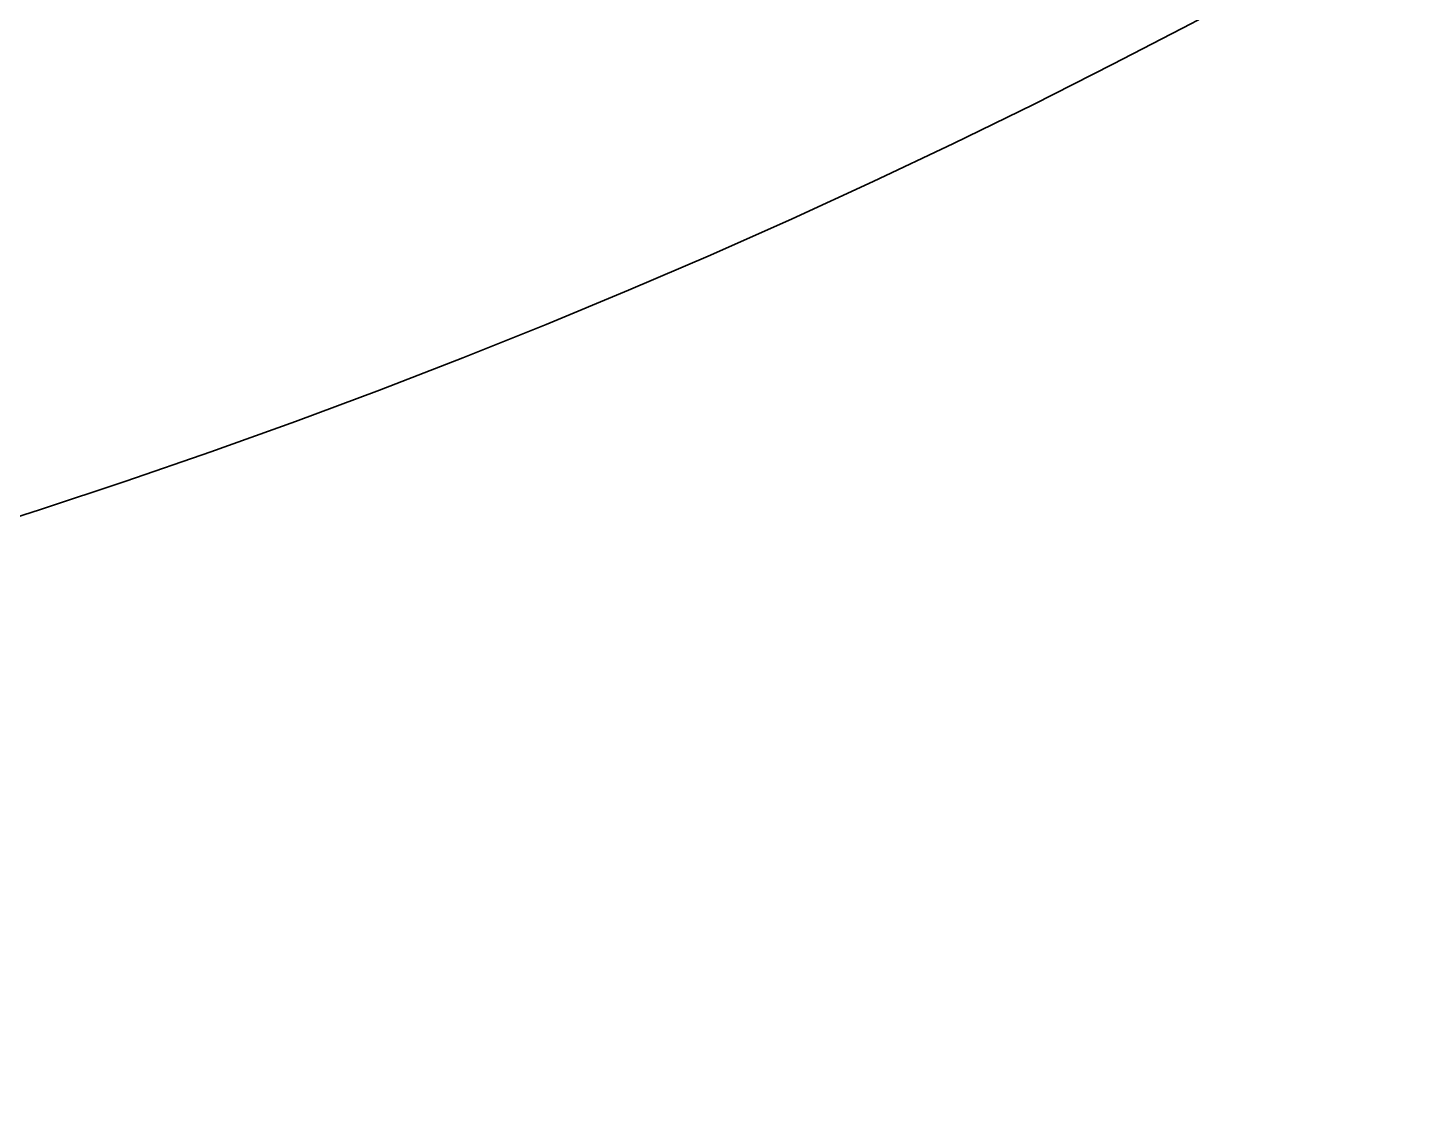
# Model space of a CAD drawing. Header units: millimetres. Extents: x -180 to 3623, y 0 to 2194.
# Drawn here: x 1378.208 to 1378.852, y 481.482 to 481.989 of the extents above; entities that cross this region are included whole.
import ezdxf

# ---------------------------------------------------------------- set-up
doc = ezdxf.new("R2010")
doc.units = ezdxf.units.MM

# ---------------------------------------------------------------- blocks, each defined once
blk = doc.blocks.new('Drawing View2')
at = {"color": 7, "linetype": 'Continuous', "lineweight": 35}
blk.add_circle((1137.1, 147), 3.4, dxfattribs=at)
blk.add_circle((1137.1, 147), 3.4, dxfattribs=at)
for radius, start, end in [(24.5, 314.658505, 134.658505), (24.5, 314.658505, 134.658505), (21.50023, 314.658505, 134.29926), (18.50015, 314.911318, 134.658505), (24.5, 134.658505, 314.658505), (24.5, 134.658505, 314.658505), (21.50023, 134.658505, 314.29926), (18.50015, 134.911336, 314.658505), (11.90001, 314.658505, 134.658505), (11, 314.658505, 134.658505), (11, 314.658505, 134.658505), (11.90001, 134.658505, 314.658505), (11, 134.658505, 314.658505), (11, 134.658505, 314.658505)]:
    blk.add_arc((1137.1, 147), radius, start, end, dxfattribs=at)

msp = doc.modelspace()

# ---------------------------------------------------------------- block references
at = {"color": 7, "linetype": 'Continuous', "lineweight": 35}
msp.add_blockref('Drawing View2', (240.0634, 338), dxfattribs=at)

doc.saveas('drawing.dxf')
